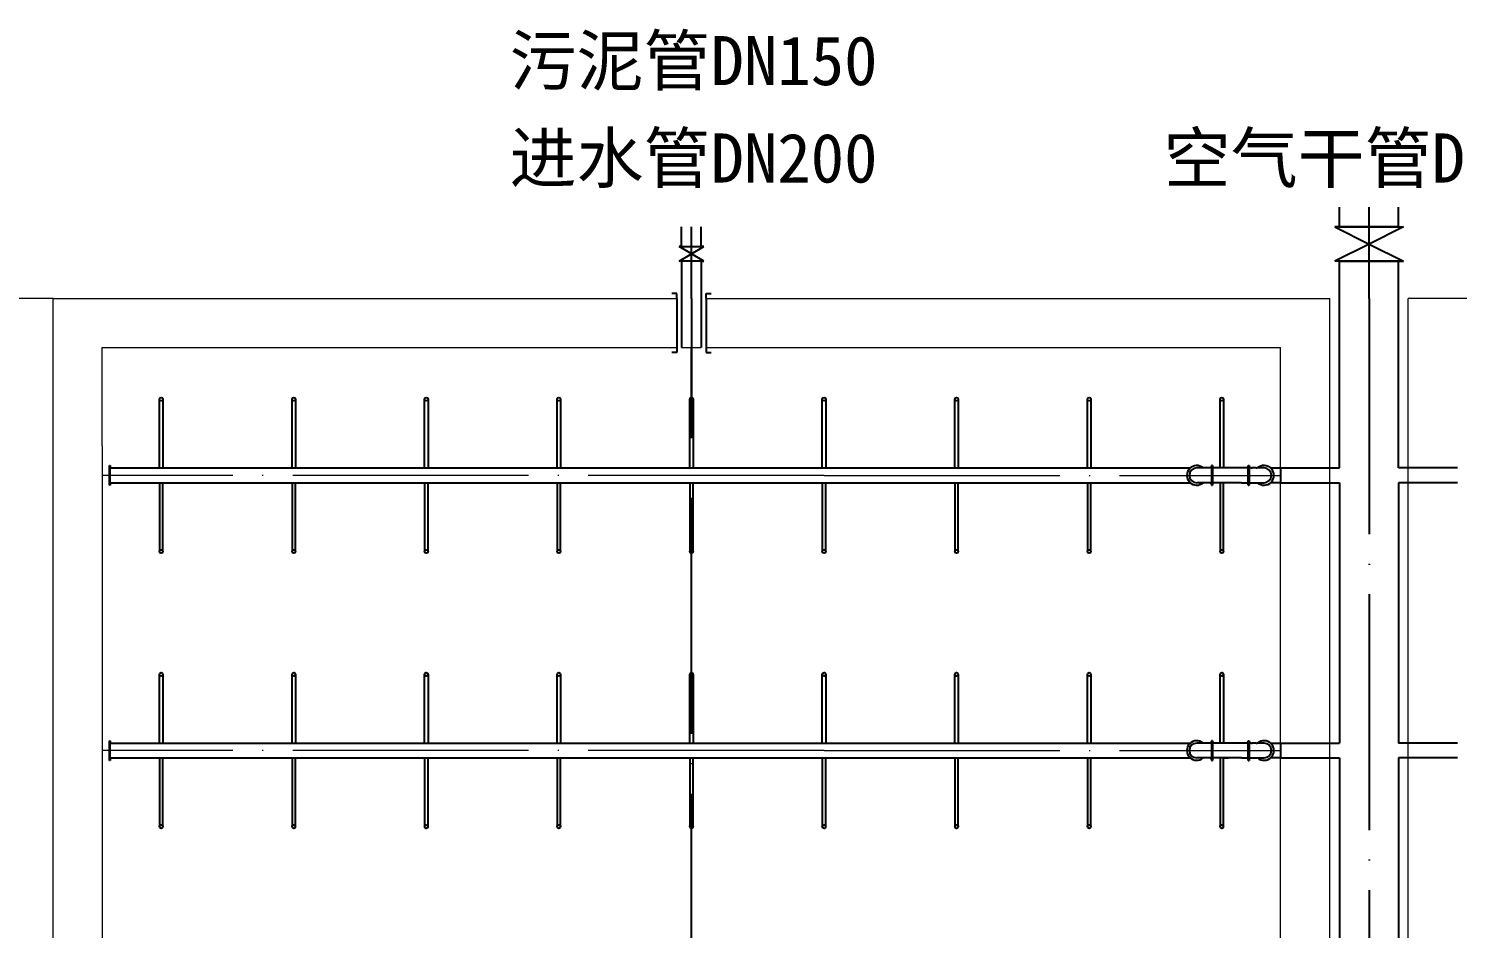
# Model space of a CAD drawing. Header units: millimetres. Extents: x 279 to 2876, y -494 to 1800.
# Drawn here: x 2595.4 to 2740.9, y 1031.1 to 1122.6 of the extents above; entities that cross this region are included whole.
import ezdxf

# ---------------------------------------------------------------- set-up
doc = ezdxf.new("R2010")
doc.units = ezdxf.units.MM
doc.linetypes.add('ACAD_ISO04W100', pattern=[30, 24, -3, 0, -3])
doc.layers.add('图层1', color=1, linetype='Continuous', lineweight=25, plot=False)
doc.layers.add('图层2', color=5, linetype='Continuous', lineweight=25, plot=False)
doc.styles.get("Standard").update_dxf_attribs({"font": 'txt', "bigfont": 'gbcbig.shx'})

msp = doc.modelspace()

# ---------------------------------------------------------------- linework, layer by layer
for p, q in [((2661.89462, 1100.44874), (2661.89462, 1102.44874)), ((2663.89462, 1100.44874), (2663.89462, 1102.44874)), ((2661.89462, 1100.44874), (2661.64462, 1100.44874)), ((2664.14462, 1098.94874), (2661.64462, 1100.44874)), ((2661.64462, 1098.94874), (2664.14462, 1100.44874)), ((2661.89462, 1100.44874), (2663.89462, 1100.44874)), ((2664.14462, 1100.44874), (2663.89462, 1100.44874)), ((2661.89462, 1098.94874), (2661.64462, 1098.94874)), ((2663.89462, 1098.94874), (2661.89462, 1098.94874)), ((2661.89462, 1098.94874), (2661.89462, 1098.44874)), ((2663.89462, 1098.94874), (2664.14462, 1098.94874)), ((2663.89462, 1098.94874), (2663.89462, 1098.44874)), ((2661.89462, 1098.44874), (2661.89462, 1090.16504)), ((2663.89462, 1098.44874), (2663.89462, 1090.16504)), ((2663.89462, 1098.44874), (2663.89462, 1090.16504)), ((2661.39462, 1095.66504), (2660.89462, 1095.66504)), ((2661.39462, 1095.16504), (2661.39462, 1095.66504)), ((2664.39462, 1095.16504), (2664.39462, 1095.66504)), ((2664.39462, 1095.66504), (2664.89462, 1095.66504)), ((2661.39462, 1095.16504), (2661.39462, 1090.16504)), ((2664.39462, 1095.16504), (2664.39462, 1090.16504)), ((2661.39462, 1090.16504), (2661.39462, 1089.66504)), ((2664.39462, 1090.16504), (2664.39462, 1089.66504)), ((2661.39462, 1089.66504), (2660.89462, 1089.66504)), ((2664.39462, 1089.66504), (2664.89462, 1089.66504)), ((2727.89462, 1077.91504), (2728.89466, 1077.91504)), ((2735.8947, 1077.91504), (2734.89466, 1077.91504))]:
    msp.add_line(p, q)
at = {"lineweight": 0}
for p, q in [((2597.89462, 1095.16504), (2534.39462, 1095.16504)), ((2597.89462, 1095.16504), (2661.39462, 1095.16504)), ((2597.89462, 1090.16504), (2597.89462, 1095.16504)), ((2597.89462, 1090.16504), (2597.89462, 1095.16504)), ((2664.39462, 1095.16504), (2727.89462, 1095.16504)), ((2727.89462, 845.16504), (2727.89462, 1095.16504)), ((2727.89462, 845.16504), (2727.89462, 1095.16504)), ((2799.3947, 1095.16504), (2735.8947, 1095.16504)), ((2735.8947, 845.16504), (2735.8947, 1095.16504)), ((2735.8947, 845.16504), (2735.8947, 1095.16504)), ((2597.89462, 1080.16504), (2597.89462, 1090.16504)), ((2597.89462, 1080.16504), (2597.89462, 1090.16504)), ((2602.89462, 1080.16504), (2602.89462, 1090.16504)), ((2602.89462, 1090.16504), (2661.39462, 1090.16504)), ((2661.89462, 1090.16504), (2663.89462, 1090.16504)), ((2664.39462, 1090.16504), (2722.89462, 1090.16504)), ((2722.89462, 1085.16504), (2722.89462, 1090.16504)), ((2597.89462, 835.16504), (2597.89462, 1085.16504)), ((2597.89462, 835.16504), (2597.89462, 1085.16504)), ((2722.89462, 1080.16504), (2722.89462, 1085.16504)), ((2602.89462, 1080.16504), (2602.89462, 840.16504)), ((2722.89462, 840.16504), (2722.89462, 1080.16504))]:
    msp.add_line(p, q, dxfattribs=at)
at = {"linetype": 'ACAD_ISO04W100'}
for p, q in [((2662.89462, 1095.16504), (2662.89462, 1085.09004)), ((2731.89466, 1095.16504), (2731.89466, 822.16504)), ((2731.89466, 1095.16504), (2731.89466, 822.16504)), ((2662.89462, 840.16504), (2662.89462, 1090.16504))]:
    msp.add_line(p, q, dxfattribs=at)
at = {"linetype": 'ACAD_ISO04W100', "lineweight": 0}
for p, q in [((2676.39462, 1077.16504), (2602.89462, 1077.16504)), ((2676.39462, 1077.16504), (2722.89462, 1077.16504)), ((2676.39462, 1049.16504), (2602.89462, 1049.16504)), ((2676.39462, 1049.16504), (2722.89462, 1049.16504))]:
    msp.add_line(p, q, dxfattribs=at)
at = {"layer": '图层1'}
for p, q in [((2715.95428, 1078.16504), (2715.85428, 1078.16504)), ((2715.85428, 1078.16504), (2715.85428, 1076.45633)), ((2715.85428, 1078.16504), (2715.85428, 1076.16364)), ((2715.85428, 1078.16504), (2715.95428, 1078.16504)), ((2715.95428, 1078.01504), (2715.95428, 1078.16504)), ((2715.95428, 1078.16504), (2715.95428, 1076.16364)), ((2719.59973, 1077.91504), (2719.59973, 1078.16504)), ((2719.59973, 1078.16504), (2719.69973, 1078.16504)), ((2719.59973, 1078.16504), (2719.59973, 1076.16364)), ((2719.59973, 1078.16504), (2719.69973, 1078.16504)), ((2719.69973, 1078.16504), (2719.69973, 1077.91504)), ((2719.69973, 1078.16504), (2719.69973, 1076.16364)), ((2718.89462, 1077.91504), (2714.34738, 1077.91504)), ((2715.80428, 1078.01504), (2715.80428, 1078.03504)), ((2715.80428, 1078.03504), (2715.82928, 1078.03504)), ((2715.82928, 1078.01504), (2715.80428, 1078.01504)), ((2715.82928, 1078.03504), (2715.82928, 1078.05504)), ((2715.82928, 1078.05504), (2715.83928, 1078.05504)), ((2715.82928, 1078.03504), (2715.82928, 1078.01504)), ((2715.82928, 1078.01504), (2715.82928, 1077.99504)), ((2715.82928, 1077.99504), (2715.83928, 1077.99504)), ((2715.83928, 1078.05504), (2715.83928, 1078.03504)), ((2715.83928, 1078.03504), (2715.85428, 1078.03504)), ((2715.83928, 1078.01504), (2715.83928, 1078.03504)), ((2715.85428, 1078.01504), (2715.83928, 1078.01504)), ((2715.83928, 1077.99504), (2715.83928, 1078.01504)), ((2715.85428, 1078.01504), (2715.85428, 1077.91504)), ((2715.95428, 1078.03504), (2715.97428, 1078.03504)), ((2715.95428, 1077.91504), (2715.95428, 1078.01504)), ((2715.97428, 1078.01504), (2715.95428, 1078.01504)), ((2715.95428, 1076.16504), (2715.95428, 1077.91504)), ((2715.97428, 1078.03504), (2715.97428, 1078.01504)), ((2719.29462, 1077.91504), (2718.89462, 1077.91504)), ((2719.89462, 1077.91504), (2719.29462, 1077.91504)), ((2719.54973, 1078.01504), (2719.54973, 1078.03504)), ((2719.54973, 1078.03504), (2719.57473, 1078.03504)), ((2719.57473, 1078.01504), (2719.54973, 1078.01504)), ((2719.57473, 1078.03504), (2719.57473, 1078.05504)), ((2719.57473, 1078.05504), (2719.58473, 1078.05504)), ((2719.57473, 1078.03504), (2719.57473, 1078.01504)), ((2719.57473, 1078.01504), (2719.57473, 1077.99504)), ((2719.57473, 1077.99504), (2719.58473, 1077.99504)), ((2719.58473, 1078.05504), (2719.58473, 1078.03504)), ((2719.58473, 1078.03504), (2719.59973, 1078.03504)), ((2719.58473, 1078.01504), (2719.58473, 1078.03504)), ((2719.59973, 1078.01504), (2719.58473, 1078.01504)), ((2719.58473, 1077.99504), (2719.58473, 1078.01504)), ((2719.59973, 1078.01504), (2719.59973, 1077.91504)), ((2719.59973, 1076.16504), (2719.59973, 1077.91504)), ((2719.69973, 1078.03504), (2719.71973, 1078.03504)), ((2719.71973, 1078.01504), (2719.69973, 1078.01504)), ((2719.69973, 1076.41504), (2719.69973, 1077.91504)), ((2719.71973, 1078.03504), (2719.71973, 1078.01504)), ((2719.89462, 1077.91504), (2719.99462, 1077.91504)), ((2720.39462, 1077.91504), (2719.99462, 1077.91504)), ((2720.39462, 1077.91504), (2720.49462, 1077.91504)), ((2721.20479, 1077.91504), (2720.49462, 1077.91504)), ((2721.86623, 1077.91504), (2721.89462, 1077.91504)), ((2721.89462, 1077.91504), (2722.89462, 1077.91504)), ((2722.89462, 1077.91504), (2722.89462, 1076.41504)), ((2718.89462, 1076.41504), (2714.34738, 1076.41504)), ((2715.82928, 1076.31364), (2715.80428, 1076.31364)), ((2715.80428, 1076.31364), (2715.80428, 1076.29364)), ((2715.80428, 1076.29364), (2715.82928, 1076.29364)), ((2715.82928, 1076.31364), (2715.82928, 1076.33364)), ((2715.82928, 1076.33364), (2715.83928, 1076.33364)), ((2715.82928, 1076.29364), (2715.82928, 1076.31364)), ((2715.82928, 1076.29364), (2715.82928, 1076.27364)), ((2715.82928, 1076.27364), (2715.83928, 1076.27364)), ((2715.83928, 1076.33364), (2715.83928, 1076.31364)), ((2715.85428, 1076.31364), (2715.83928, 1076.31364)), ((2715.83928, 1076.31364), (2715.83928, 1076.29364)), ((2715.83928, 1076.29364), (2715.85428, 1076.29364)), ((2715.83928, 1076.27364), (2715.83928, 1076.29364)), ((2715.85428, 1076.45633), (2715.85428, 1076.41504)), ((2715.85428, 1076.41504), (2715.85428, 1076.16504)), ((2715.85428, 1076.16504), (2715.95428, 1076.16504)), ((2715.85428, 1076.16364), (2715.95428, 1076.16364)), ((2715.97428, 1076.31364), (2715.95428, 1076.31364)), ((2715.95428, 1076.29364), (2715.97428, 1076.29364)), ((2715.97428, 1076.29364), (2715.97428, 1076.31364)), ((2718.89462, 1076.41504), (2719.29462, 1076.41504)), ((2719.29462, 1076.41504), (2719.89462, 1076.41504)), ((2719.57473, 1076.31364), (2719.54973, 1076.31364)), ((2719.54973, 1076.31364), (2719.54973, 1076.29364)), ((2719.54973, 1076.29364), (2719.57473, 1076.29364)), ((2719.57473, 1076.31364), (2719.57473, 1076.33364)), ((2719.57473, 1076.33364), (2719.58473, 1076.33364)), ((2719.57473, 1076.29364), (2719.57473, 1076.31364)), ((2719.57473, 1076.29364), (2719.57473, 1076.27364)), ((2719.57473, 1076.27364), (2719.58473, 1076.27364)), ((2719.58473, 1076.33364), (2719.58473, 1076.31364)), ((2719.59973, 1076.31364), (2719.58473, 1076.31364)), ((2719.58473, 1076.31364), (2719.58473, 1076.29364)), ((2719.58473, 1076.29364), (2719.59973, 1076.29364)), ((2719.58473, 1076.27364), (2719.58473, 1076.29364)), ((2719.59973, 1076.41504), (2719.59973, 1076.16504)), ((2719.69973, 1076.16504), (2719.59973, 1076.16504)), ((2719.59973, 1076.16504), (2719.69973, 1076.16504)), ((2719.59973, 1076.16364), (2719.69973, 1076.16364)), ((2719.69973, 1076.41504), (2719.69973, 1076.16504)), ((2719.69973, 1076.16504), (2719.69973, 1076.41504)), ((2719.71973, 1076.31364), (2719.69973, 1076.31364)), ((2719.69973, 1076.29364), (2719.71973, 1076.29364)), ((2719.71973, 1076.29364), (2719.71973, 1076.31364)), ((2719.89462, 1076.41504), (2719.99462, 1076.41504)), ((2719.99462, 1076.41504), (2720.39462, 1076.41504)), ((2720.39462, 1076.41504), (2720.49462, 1076.41504)), ((2720.49462, 1076.41504), (2721.19462, 1076.41504)), ((2721.89462, 1076.41504), (2721.86623, 1076.41504)), ((2722.89462, 1076.41504), (2721.89462, 1076.41504)), ((2718.89462, 1049.91504), (2714.34738, 1049.91504)), ((2715.80428, 1050.01504), (2715.80428, 1050.03504)), ((2715.80428, 1050.03504), (2715.82928, 1050.03504)), ((2715.82928, 1050.01504), (2715.80428, 1050.01504)), ((2715.82928, 1050.03504), (2715.82928, 1050.05504)), ((2715.82928, 1050.05504), (2715.83928, 1050.05504)), ((2715.82928, 1050.03504), (2715.82928, 1050.01504)), ((2715.82928, 1050.01504), (2715.82928, 1049.99504)), ((2715.82928, 1049.99504), (2715.83928, 1049.99504)), ((2715.83928, 1050.05504), (2715.83928, 1050.03504)), ((2715.83928, 1050.03504), (2715.85428, 1050.03504)), ((2715.83928, 1050.01504), (2715.83928, 1050.03504)), ((2715.85428, 1050.01504), (2715.83928, 1050.01504)), ((2715.83928, 1049.99504), (2715.83928, 1050.01504)), ((2715.95428, 1050.16504), (2715.85428, 1050.16504)), ((2715.85428, 1050.16504), (2715.85428, 1048.45633)), ((2715.85428, 1050.16504), (2715.85428, 1048.16364)), ((2715.85428, 1050.16504), (2715.95428, 1050.16504)), ((2715.85428, 1050.01504), (2715.85428, 1049.91504)), ((2715.95428, 1050.01504), (2715.95428, 1050.16504)), ((2715.95428, 1050.16504), (2715.95428, 1048.16364)), ((2715.95428, 1050.03504), (2715.97428, 1050.03504)), ((2715.95428, 1049.91504), (2715.95428, 1050.01504)), ((2715.97428, 1050.01504), (2715.95428, 1050.01504)), ((2715.95428, 1048.16504), (2715.95428, 1049.91504)), ((2715.97428, 1050.03504), (2715.97428, 1050.01504)), ((2719.29462, 1049.91504), (2718.89462, 1049.91504)), ((2719.89462, 1049.91504), (2719.29462, 1049.91504)), ((2719.54973, 1050.01504), (2719.54973, 1050.03504)), ((2719.54973, 1050.03504), (2719.57473, 1050.03504)), ((2719.57473, 1050.01504), (2719.54973, 1050.01504)), ((2719.57473, 1050.03504), (2719.57473, 1050.05504)), ((2719.57473, 1050.05504), (2719.58473, 1050.05504)), ((2719.57473, 1050.03504), (2719.57473, 1050.01504)), ((2719.57473, 1050.01504), (2719.57473, 1049.99504)), ((2719.57473, 1049.99504), (2719.58473, 1049.99504)), ((2719.58473, 1050.05504), (2719.58473, 1050.03504)), ((2719.58473, 1050.03504), (2719.59973, 1050.03504)), ((2719.58473, 1050.01504), (2719.58473, 1050.03504)), ((2719.59973, 1050.01504), (2719.58473, 1050.01504)), ((2719.58473, 1049.99504), (2719.58473, 1050.01504)), ((2719.59973, 1049.91504), (2719.59973, 1050.16504)), ((2719.59973, 1050.16504), (2719.69973, 1050.16504)), ((2719.59973, 1050.16504), (2719.59973, 1048.16364)), ((2719.59973, 1050.16504), (2719.69973, 1050.16504)), ((2719.59973, 1050.01504), (2719.59973, 1049.91504)), ((2719.59973, 1048.16504), (2719.59973, 1049.91504)), ((2719.69973, 1050.16504), (2719.69973, 1049.91504)), ((2719.69973, 1050.16504), (2719.69973, 1048.16364)), ((2719.69973, 1050.03504), (2719.71973, 1050.03504)), ((2719.71973, 1050.01504), (2719.69973, 1050.01504)), ((2719.69973, 1048.41504), (2719.69973, 1049.91504)), ((2719.71973, 1050.03504), (2719.71973, 1050.01504)), ((2719.89462, 1049.91504), (2719.99462, 1049.91504)), ((2720.39462, 1049.91504), (2719.99462, 1049.91504)), ((2720.39462, 1049.91504), (2720.49462, 1049.91504)), ((2721.20479, 1049.91504), (2720.49462, 1049.91504)), ((2721.86623, 1049.91504), (2721.89462, 1049.91504)), ((2721.89462, 1049.91504), (2722.89462, 1049.91504)), ((2722.89462, 1049.91504), (2722.89462, 1048.41504)), ((2718.89462, 1048.41504), (2714.34738, 1048.41504)), ((2715.82928, 1048.31364), (2715.80428, 1048.31364)), ((2715.80428, 1048.31364), (2715.80428, 1048.29364)), ((2715.80428, 1048.29364), (2715.82928, 1048.29364)), ((2715.82928, 1048.31364), (2715.82928, 1048.33364)), ((2715.82928, 1048.33364), (2715.83928, 1048.33364)), ((2715.82928, 1048.29364), (2715.82928, 1048.31364)), ((2715.82928, 1048.29364), (2715.82928, 1048.27364)), ((2715.82928, 1048.27364), (2715.83928, 1048.27364)), ((2715.83928, 1048.33364), (2715.83928, 1048.31364)), ((2715.85428, 1048.31364), (2715.83928, 1048.31364)), ((2715.83928, 1048.31364), (2715.83928, 1048.29364)), ((2715.83928, 1048.29364), (2715.85428, 1048.29364)), ((2715.83928, 1048.27364), (2715.83928, 1048.29364)), ((2715.85428, 1048.45633), (2715.85428, 1048.41504)), ((2715.85428, 1048.41504), (2715.85428, 1048.16504)), ((2715.85428, 1048.16504), (2715.95428, 1048.16504)), ((2715.85428, 1048.16364), (2715.95428, 1048.16364)), ((2715.97428, 1048.31364), (2715.95428, 1048.31364)), ((2715.95428, 1048.29364), (2715.97428, 1048.29364)), ((2715.97428, 1048.29364), (2715.97428, 1048.31364)), ((2718.89462, 1048.41504), (2719.29462, 1048.41504)), ((2719.29462, 1048.41504), (2719.89462, 1048.41504)), ((2719.57473, 1048.31364), (2719.54973, 1048.31364)), ((2719.54973, 1048.31364), (2719.54973, 1048.29364)), ((2719.54973, 1048.29364), (2719.57473, 1048.29364)), ((2719.57473, 1048.31364), (2719.57473, 1048.33364)), ((2719.57473, 1048.33364), (2719.58473, 1048.33364)), ((2719.57473, 1048.29364), (2719.57473, 1048.31364)), ((2719.57473, 1048.29364), (2719.57473, 1048.27364)), ((2719.57473, 1048.27364), (2719.58473, 1048.27364)), ((2719.58473, 1048.33364), (2719.58473, 1048.31364)), ((2719.59973, 1048.31364), (2719.58473, 1048.31364)), ((2719.58473, 1048.31364), (2719.58473, 1048.29364)), ((2719.58473, 1048.29364), (2719.59973, 1048.29364)), ((2719.58473, 1048.27364), (2719.58473, 1048.29364)), ((2719.59973, 1048.41504), (2719.59973, 1048.16504)), ((2719.69973, 1048.16504), (2719.59973, 1048.16504)), ((2719.59973, 1048.16504), (2719.69973, 1048.16504)), ((2719.59973, 1048.16364), (2719.69973, 1048.16364)), ((2719.69973, 1048.41504), (2719.69973, 1048.16504)), ((2719.69973, 1048.16504), (2719.69973, 1048.41504)), ((2719.71973, 1048.31364), (2719.69973, 1048.31364)), ((2719.69973, 1048.29364), (2719.71973, 1048.29364)), ((2719.71973, 1048.29364), (2719.71973, 1048.31364)), ((2719.89462, 1048.41504), (2719.99462, 1048.41504)), ((2719.99462, 1048.41504), (2720.39462, 1048.41504)), ((2720.39462, 1048.41504), (2720.49462, 1048.41504)), ((2720.49462, 1048.41504), (2721.19462, 1048.41504)), ((2721.89462, 1048.41504), (2721.86623, 1048.41504)), ((2722.89462, 1048.41504), (2721.89462, 1048.41504))]:
    msp.add_line(p, q, dxfattribs=at)
for centre, radius, start, end in [((2714.34738, 1077.16504), 1, 48.5903779, 311.4096221), ((2721.20479, 1077.16504), 1, 228.5903779, 131.4096221), ((2714.34738, 1077.16504), 0.75, 90, 270), ((2721.20479, 1077.16504), 0.75, 270, 90), ((2714.34738, 1049.16504), 1, 48.5903779, 311.4096221), ((2714.34738, 1049.16504), 0.75, 90, 270), ((2721.20479, 1049.16504), 1, 228.5903779, 131.4096221), ((2721.20479, 1049.16504), 0.75, 270, 90)]:
    msp.add_arc(centre, radius, start, end, dxfattribs=at)
at = {"layer": '图层2'}
for p, q in [((2728.89466, 1103.44874), (2728.89466, 1104.44874)), ((2728.89466, 1103.44874), (2728.89466, 1104.44874)), ((2734.89466, 1103.44874), (2734.89466, 1104.44874)), ((2734.89466, 1103.44874), (2734.89466, 1104.44874)), ((2728.89466, 1102.44874), (2728.89466, 1103.44874)), ((2728.89466, 1102.44874), (2728.89466, 1103.44874)), ((2734.89466, 1102.44874), (2734.89466, 1103.44874)), ((2734.89466, 1102.44874), (2734.89466, 1103.44874)), ((2728.89466, 1102.44874), (2728.39466, 1102.44874)), ((2728.39466, 1102.44874), (2731.89466, 1100.69874)), ((2728.89466, 1102.44874), (2728.39466, 1102.44874)), ((2728.39466, 1102.44874), (2731.89466, 1100.69874)), ((2734.89466, 1102.44874), (2728.89466, 1102.44874)), ((2728.89466, 1102.44874), (2734.89466, 1102.44874)), ((2735.39466, 1102.44874), (2731.89466, 1100.69874)), ((2735.39466, 1102.44874), (2731.89466, 1100.69874)), ((2734.89466, 1102.44874), (2735.39466, 1102.44874)), ((2734.89466, 1102.44874), (2735.39466, 1102.44874)), ((2731.89466, 1100.69874), (2728.39466, 1098.94874)), ((2731.89466, 1100.69874), (2728.39466, 1098.94874)), ((2731.89466, 1100.69874), (2735.39466, 1098.94874)), ((2731.89466, 1100.69874), (2735.39466, 1098.94874)), ((2728.89466, 1098.94874), (2728.39466, 1098.94874)), ((2728.89466, 1098.94874), (2728.39466, 1098.94874)), ((2734.89466, 1098.94874), (2728.89466, 1098.94874)), ((2728.89466, 1098.94874), (2734.89466, 1098.94874)), ((2734.89466, 1098.94874), (2735.39466, 1098.94874)), ((2734.89466, 1098.94874), (2735.39466, 1098.94874)), ((2608.71962, 1077.91504), (2608.71962, 1084.91504)), ((2609.06962, 1084.91504), (2609.06962, 1077.91504)), ((2622.21962, 1077.91504), (2622.21962, 1084.91504)), ((2622.56962, 1084.91504), (2622.56962, 1077.91504)), ((2635.71962, 1077.91504), (2635.71962, 1084.91504)), ((2636.06962, 1084.91504), (2636.06962, 1077.91504)), ((2649.21962, 1077.91504), (2649.21962, 1084.91504)), ((2649.56962, 1084.91504), (2649.56962, 1077.91504)), ((2662.71962, 1077.91504), (2662.71962, 1084.91504)), ((2663.06962, 1084.91504), (2663.06962, 1077.91504)), ((2676.21962, 1077.91504), (2676.21962, 1084.91504)), ((2676.56962, 1084.91504), (2676.56962, 1077.91504)), ((2689.71962, 1077.91504), (2689.71962, 1084.91504)), ((2690.06962, 1084.91504), (2690.06962, 1077.91504)), ((2703.21962, 1077.91504), (2703.21962, 1084.91504)), ((2703.56962, 1084.91504), (2703.56962, 1077.91504)), ((2716.71962, 1077.91504), (2716.71962, 1084.91504)), ((2717.06962, 1084.91504), (2717.06962, 1077.91504)), ((2603.61962, 1077.91504), (2603.61962, 1078.16504)), ((2603.61962, 1078.16504), (2603.71962, 1078.16504)), ((2603.71962, 1078.16504), (2603.71962, 1077.91504)), ((2603.61962, 1076.16504), (2603.61962, 1077.91504)), ((2603.71962, 1077.91504), (2713.68594, 1077.91504)), ((2603.71962, 1076.41504), (2603.71962, 1077.91504)), ((2722.89462, 1077.91504), (2727.89462, 1077.91504)), ((2740.8947, 1077.91504), (2735.8947, 1077.91504)), ((2603.71962, 1076.16504), (2603.61962, 1076.16504)), ((2603.71962, 1076.41504), (2713.68594, 1076.41504)), ((2603.71962, 1076.41504), (2603.71962, 1076.16504)), ((2608.71962, 1076.41504), (2608.71962, 1069.41504)), ((2609.06962, 1069.41504), (2609.06962, 1076.41504)), ((2622.21962, 1076.41504), (2622.21962, 1069.41504)), ((2622.56962, 1069.41504), (2622.56962, 1076.41504)), ((2635.71962, 1076.41504), (2635.71962, 1069.41504)), ((2636.06962, 1069.41504), (2636.06962, 1076.41504)), ((2649.21962, 1076.41504), (2649.21962, 1069.41504)), ((2649.56962, 1069.41504), (2649.56962, 1076.41504)), ((2662.71962, 1076.41504), (2662.71962, 1069.41504)), ((2663.06962, 1069.41504), (2663.06962, 1076.41504)), ((2676.21962, 1076.41504), (2676.21962, 1069.41504)), ((2676.56962, 1069.41504), (2676.56962, 1076.41504)), ((2689.71962, 1076.41504), (2689.71962, 1069.41504)), ((2690.06962, 1069.41504), (2690.06962, 1076.41504)), ((2703.21962, 1076.41504), (2703.21962, 1069.41504)), ((2703.56962, 1069.41504), (2703.56962, 1076.41504)), ((2716.71962, 1076.41504), (2716.71962, 1069.41504)), ((2717.06962, 1069.41504), (2717.06962, 1076.41504)), ((2722.89462, 1076.41504), (2728.89466, 1076.41504)), ((2728.89466, 1076.41504), (2728.89466, 1049.91504)), ((2728.89466, 1076.41504), (2728.89466, 1049.91504)), ((2728.89466, 1076.41504), (2728.89466, 1049.91504)), ((2728.89466, 1076.41504), (2728.89466, 1049.91504)), ((2734.89466, 1076.41504), (2734.89466, 1049.91504)), ((2740.8947, 1076.41504), (2734.89466, 1076.41504)), ((2734.89466, 1076.41504), (2734.89466, 1049.91504)), ((2734.89466, 1076.41504), (2734.89466, 1049.91504)), ((2734.89466, 1076.41504), (2734.89466, 1049.91504)), ((2608.71962, 1049.91504), (2608.71962, 1056.91504)), ((2609.06962, 1056.91504), (2609.06962, 1049.91504)), ((2622.21962, 1049.91504), (2622.21962, 1056.91504)), ((2622.56962, 1056.91504), (2622.56962, 1049.91504)), ((2635.71962, 1049.91504), (2635.71962, 1056.91504)), ((2636.06962, 1056.91504), (2636.06962, 1049.91504)), ((2649.21962, 1049.91504), (2649.21962, 1056.91504)), ((2649.56962, 1056.91504), (2649.56962, 1049.91504)), ((2662.71962, 1049.91504), (2662.71962, 1056.91504)), ((2663.06962, 1056.91504), (2663.06962, 1049.91504)), ((2676.21962, 1049.91504), (2676.21962, 1056.91504)), ((2676.56962, 1056.91504), (2676.56962, 1049.91504)), ((2689.71962, 1049.91504), (2689.71962, 1056.91504)), ((2690.06962, 1056.91504), (2690.06962, 1049.91504)), ((2703.21962, 1049.91504), (2703.21962, 1056.91504)), ((2703.21962, 1049.91504), (2703.21962, 1056.91504)), ((2703.56962, 1056.91504), (2703.56962, 1049.91504)), ((2703.56962, 1056.91504), (2703.56962, 1049.91504)), ((2716.71962, 1049.91504), (2716.71962, 1056.91504)), ((2717.06962, 1056.91504), (2717.06962, 1049.91504)), ((2603.61962, 1049.91504), (2603.61962, 1050.16504)), ((2603.61962, 1050.16504), (2603.71962, 1050.16504)), ((2603.61962, 1048.16504), (2603.61962, 1049.91504)), ((2603.71962, 1050.16504), (2603.71962, 1049.91504)), ((2603.71962, 1048.41504), (2603.71962, 1049.91504)), ((2603.71962, 1049.91504), (2713.68594, 1049.91504)), ((2722.89462, 1049.91504), (2728.89466, 1049.91504)), ((2740.8947, 1049.91504), (2734.89466, 1049.91504)), ((2603.71962, 1048.16504), (2603.61962, 1048.16504)), ((2603.71962, 1048.41504), (2603.71962, 1048.16504)), ((2603.71962, 1048.41504), (2713.68594, 1048.41504)), ((2608.71962, 1048.41504), (2608.71962, 1041.41504)), ((2609.06962, 1041.41504), (2609.06962, 1048.41504)), ((2622.21962, 1048.41504), (2622.21962, 1041.41504)), ((2622.56962, 1041.41504), (2622.56962, 1048.41504)), ((2635.71962, 1048.41504), (2635.71962, 1041.41504)), ((2636.06962, 1041.41504), (2636.06962, 1048.41504)), ((2649.21962, 1048.41504), (2649.21962, 1041.41504)), ((2649.56962, 1041.41504), (2649.56962, 1048.41504)), ((2662.71962, 1048.41504), (2662.71962, 1041.41504)), ((2663.06962, 1041.41504), (2663.06962, 1048.41504)), ((2676.21962, 1048.41504), (2676.21962, 1041.41504)), ((2676.56962, 1041.41504), (2676.56962, 1048.41504)), ((2689.71962, 1048.41504), (2689.71962, 1041.41504)), ((2690.06962, 1041.41504), (2690.06962, 1048.41504)), ((2703.21962, 1048.41504), (2703.21962, 1041.41504)), ((2703.21962, 1048.41504), (2703.21962, 1041.41504)), ((2703.56962, 1041.41504), (2703.56962, 1048.41504)), ((2703.56962, 1041.41504), (2703.56962, 1048.41504)), ((2716.71962, 1048.41504), (2716.71962, 1041.41504)), ((2717.06962, 1041.41504), (2717.06962, 1048.41504)), ((2717.16962, 1048.41504), (2717.56962, 1048.41504)), ((2722.89462, 1048.41504), (2728.89466, 1048.41504)), ((2728.89466, 1048.41504), (2728.89466, 1021.91504)), ((2728.89466, 1048.41504), (2728.89466, 1021.91504)), ((2728.89466, 1048.41504), (2728.89466, 1021.91504)), ((2728.89466, 1048.41504), (2728.89466, 1021.91504)), ((2734.89466, 1048.41504), (2734.89466, 1021.91504)), ((2740.8947, 1048.41504), (2734.89466, 1048.41504)), ((2734.89466, 1048.41504), (2734.89466, 1021.91504)), ((2734.89466, 1048.41504), (2734.89466, 1021.91504)), ((2734.89466, 1048.41504), (2734.89466, 1021.91504))]:
    msp.add_line(p, q, dxfattribs=at)
at = {"layer": '图层2', "color": 0, "linetype": 'ACAD_ISO04W100'}
for p, q in [((2731.89466, 1095.16504), (2731.89466, 1104.44874)), ((2731.89466, 1095.16504), (2731.89466, 1104.44874)), ((2662.89462, 1095.16504), (2662.89462, 1102.44874))]:
    msp.add_line(p, q, dxfattribs=at)
at = {"layer": '图层2', "color": 5}
for p, q in [((2728.89466, 1077.91504), (2728.89466, 1098.94874)), ((2728.89466, 1077.91504), (2728.89466, 1098.94874)), ((2734.89466, 1077.91504), (2734.89466, 1098.94874)), ((2734.89466, 1077.91504), (2734.89466, 1098.94874))]:
    msp.add_line(p, q, dxfattribs=at)
at = {"layer": '图层2'}
for centre in [(2608.89462, 1084.91504), (2622.39462, 1084.91504), (2635.89462, 1084.91504), (2649.39462, 1084.91504), (2662.89462, 1084.91504), (2676.39462, 1084.91504), (2689.89462, 1084.91504), (2703.39462, 1084.91504), (2716.89462, 1084.91504), (2608.89462, 1069.41504), (2622.39462, 1069.41504), (2635.89462, 1069.41504), (2649.39462, 1069.41504), (2662.89462, 1069.41504), (2676.39462, 1069.41504), (2689.89462, 1069.41504), (2703.39462, 1069.41504), (2716.89462, 1069.41504), (2608.89462, 1056.91504), (2622.39462, 1056.91504), (2635.89462, 1056.91504), (2649.39462, 1056.91504), (2662.89462, 1056.91504), (2676.39462, 1056.91504), (2689.89462, 1056.91504), (2703.39462, 1056.91504), (2703.39462, 1056.91504), (2716.89462, 1056.91504), (2716.89462, 1056.91504), (2608.89462, 1041.41504), (2622.39462, 1041.41504), (2635.89462, 1041.41504), (2649.39462, 1041.41504), (2662.89462, 1041.41504), (2676.39462, 1041.41504), (2689.89462, 1041.41504), (2703.39462, 1041.41504), (2703.39462, 1041.41504), (2716.89462, 1041.41504), (2716.89462, 1041.41504)]:
    msp.add_circle(centre, 0.175, dxfattribs=at)

# ---------------------------------------------------------------- texts
at = {"lineweight": 0, "char_height": 5, "width": 50, "attachment_point": 5}
for s, insert in [('{\\fFangSong|b0|i0|c134|p49;污泥管DN150}', (2663.10949, 1119.09765)), ('{\\fFangSong|b0|i0|c134|p49;进水管DN200}', (2663.10949, 1109.18613)), ('{\\fFangSong|b0|i0|c134|p49;空气干管DN600}', (2733.13214, 1109.18613))]:
    msp.add_mtext(s, dxfattribs=dict(at, insert=insert))

doc.saveas('drawing.dxf')
